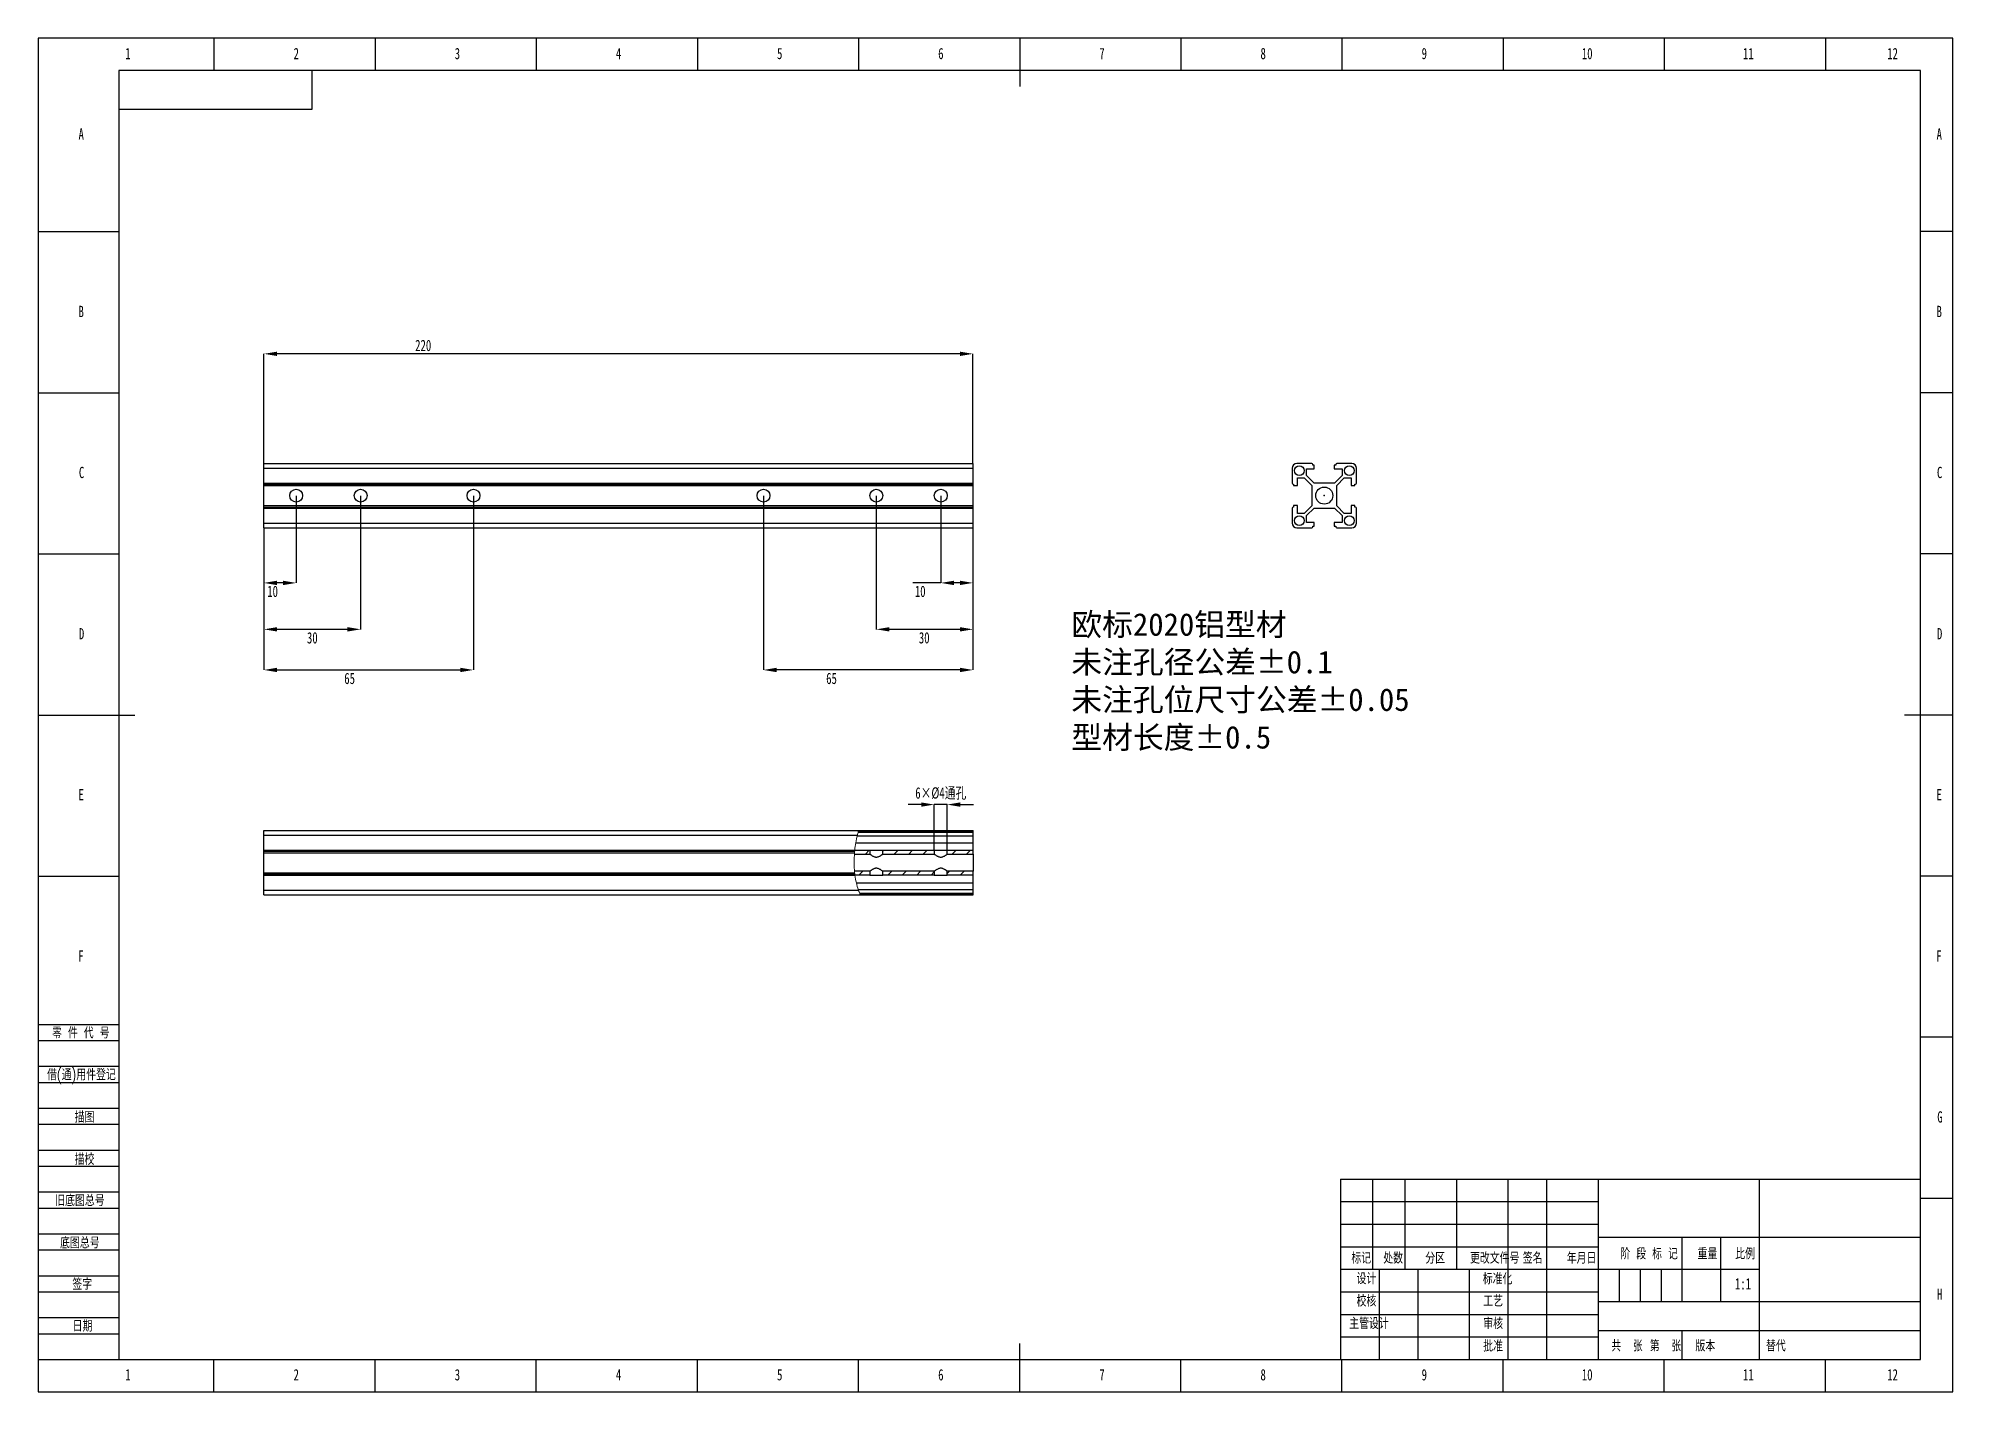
# Model space of a CAD drawing. Header units: millimetres. Extents: x 0 to 594, y 0 to 420.
import ezdxf

# ---------------------------------------------------------------- set-up
doc = ezdxf.new("R2010")
doc.units = ezdxf.units.MM
doc.header["$PDSIZE"] = -1
for name, color, linetype in [('10', 7, 'Continuous'), ('5', 7, 'Continuous'), ('SLD-0', 7, 'Continuous')]:
    doc.layers.add(name, color=color, linetype=linetype)
doc.layers.add('文字层', color=3, linetype='Continuous', lineweight=25)
doc.styles.add('SLDTEXTSTYLE0', font='TXT', dxfattribs={"width": 0.7, "bigfont": 'bigfont'})
doc.styles.add('SLDTEXTSTYLE1', font='TXT', dxfattribs={"width": 0.614286, "bigfont": 'bigfont'})
doc.styles.add('SLDTEXTSTYLE2', font='TXT', dxfattribs={"width": 0.6, "bigfont": 'bigfont'})
doc.styles.add('SLDTEXTSTYLE3', font='TXT', dxfattribs={"width": 0.7})
doc.dimstyles.new('SLDDIMSTYLE0', dxfattribs={"dimtxt": 3.5, "dimasz": 4.08, "dimexe": 0, "dimexo": 0.0625, "dimgap": 0.875, "dimtad": 2, "dimrnd": 1e-09, "dimzin": 12, "dimdsep": 46, "dimtxsty": 'SLDTEXTSTYLE3', "dimsah": 1, "dimcen": 0.09, "dimadec": 0, "dimazin": 3, "dimtfac": 1, "dimtofl": 0, "dimtmove": 0, "dimatfit": 3, "dimfxl": 1, "dimfrac": 2, "dimtolj": 1, "dimtzin": 12, "dimarcsym": 0})
doc.dimstyles.new('SLDDIMSTYLE1', dxfattribs={"dimtxt": 3.5, "dimasz": 4.08, "dimexe": 0, "dimexo": 0.0625, "dimgap": 0.875, "dimtad": 2, "dimrnd": 1e-09, "dimzin": 12, "dimdsep": 46, "dimtxsty": 'SLDTEXTSTYLE3', "dimsah": 1, "dimcen": 0.09, "dimadec": 0, "dimazin": 3, "dimtfac": 1, "dimtmove": 0, "dimatfit": 0, "dimfxl": 1, "dimfrac": 2, "dimtolj": 1, "dimtzin": 12, "dimarcsym": 0})

# ---------------------------------------------------------------- blocks, each defined once
blk = doc.blocks.new('_D')
at = {"layer": 'Defpoints', "color": 0, "transparency": 16777216}
for p in [(70.02, 322.08), (70.02, 288.08), (290.02, 288.08)]:
    blk.add_point(p, dxfattribs=at)
at = {"layer": '文字层', "color": 0, "lineweight": -2, "transparency": 16777216}
for p, q in [((70.02, 288.14), (70.02, 322.08)), ((285.94, 322.08), (74.1, 322.08)), ((290.02, 288.14), (290.02, 322.08))]:
    blk.add_line(p, q, dxfattribs=at)
at = {"layer": '文字层', "color": 0, "transparency": 16777216}
for points in [[(74.1, 322.76), (74.1, 321.4), (70.02, 322.08)], [(285.94, 322.76), (285.94, 321.4), (290.02, 322.08)]]:
    blk.add_solid(points, dxfattribs=at)
at = {"layer": '文字层', "color": 0, "transparency": 16777216, "insert": (119.43, 326.45), "char_height": 3.5, "attachment_point": 2, "style": 'SLDTEXTSTYLE3'}
blk.add_mtext('\\A1;220', dxfattribs=at)
blk = doc.blocks.new('_D_1')
at = {"layer": 'Defpoints', "color": 0, "transparency": 16777216}
for p in [(80.02, 278.08), (70.02, 268.08), (70.02, 250.99)]:
    blk.add_point(p, dxfattribs=at)
at = {"layer": '文字层', "color": 0, "lineweight": -2, "transparency": 16777216}
for p, q in [((80.02, 278.01), (80.02, 250.99)), ((70.02, 268.01), (70.02, 250.99)), ((75.94, 250.99), (74.1, 250.99))]:
    blk.add_line(p, q, dxfattribs=at)
at = {"layer": '文字层', "color": 0, "transparency": 16777216}
for points in [[(74.1, 251.67), (74.1, 250.31), (70.02, 250.99)], [(75.94, 251.67), (75.94, 250.31), (80.02, 250.99)]]:
    blk.add_solid(points, dxfattribs=at)
at = {"layer": '文字层', "color": 0, "transparency": 16777216, "insert": (72.7, 250.12), "char_height": 3.5, "attachment_point": 2, "style": 'SLDTEXTSTYLE3'}
blk.add_mtext('\\A1;10', dxfattribs=at)
blk = doc.blocks.new('_D_2')
at = {"layer": 'Defpoints', "color": 0, "transparency": 16777216}
for p in [(100.02, 278.08), (70.02, 268.08), (70.02, 236.58)]:
    blk.add_point(p, dxfattribs=at)
at = {"layer": '文字层', "color": 0, "lineweight": -2, "transparency": 16777216}
for p, q in [((100.02, 278.01), (100.02, 236.58)), ((70.02, 268.01), (70.02, 236.58)), ((95.94, 236.58), (74.1, 236.58))]:
    blk.add_line(p, q, dxfattribs=at)
at = {"layer": '文字层', "color": 0, "transparency": 16777216}
for points in [[(74.1, 237.26), (74.1, 235.9), (70.02, 236.58)], [(95.94, 237.26), (95.94, 235.9), (100.02, 236.58)]]:
    blk.add_solid(points, dxfattribs=at)
at = {"layer": '文字层', "color": 0, "transparency": 16777216, "insert": (85.02, 235.71), "char_height": 3.5, "attachment_point": 2, "style": 'SLDTEXTSTYLE3'}
blk.add_mtext('\\A1;30', dxfattribs=at)
blk = doc.blocks.new('_D_3')
at = {"layer": 'Defpoints', "color": 0, "transparency": 16777216}
for p in [(135.02, 278.08), (70.02, 268.08), (135.02, 223.98)]:
    blk.add_point(p, dxfattribs=at)
at = {"layer": '文字层', "color": 0, "lineweight": -2, "transparency": 16777216}
for p, q in [((135.02, 278.01), (135.02, 223.98)), ((70.02, 268.01), (70.02, 223.98)), ((74.1, 223.98), (130.94, 223.98))]:
    blk.add_line(p, q, dxfattribs=at)
at = {"layer": '文字层', "color": 0, "transparency": 16777216}
for points in [[(74.1, 224.66), (74.1, 223.3), (70.02, 223.98)], [(130.94, 224.66), (130.94, 223.3), (135.02, 223.98)]]:
    blk.add_solid(points, dxfattribs=at)
at = {"layer": '文字层', "color": 0, "transparency": 16777216, "insert": (96.6, 223.11), "char_height": 3.5, "attachment_point": 2, "style": 'SLDTEXTSTYLE3'}
blk.add_mtext('\\A1;65', dxfattribs=at)
blk = doc.blocks.new('_D_4')
at = {"layer": 'Defpoints', "color": 0, "transparency": 16777216}
for p in [(280.02, 278.08), (290.02, 268.08), (280.02, 250.99)]:
    blk.add_point(p, dxfattribs=at)
at = {"layer": '文字层', "color": 0, "lineweight": -2, "transparency": 16777216}
for p, q in [((280.02, 278.01), (280.02, 250.99)), ((290.02, 268.01), (290.02, 250.99)), ((280.02, 250.99), (271.33, 250.99)), ((285.94, 250.99), (284.1, 250.99))]:
    blk.add_line(p, q, dxfattribs=at)
at = {"layer": '文字层', "color": 0, "transparency": 16777216}
for points in [[(284.1, 251.67), (284.1, 250.31), (280.02, 250.99)], [(285.94, 251.67), (285.94, 250.31), (290.02, 250.99)]]:
    blk.add_solid(points, dxfattribs=at)
at = {"layer": '文字层', "color": 0, "transparency": 16777216, "insert": (273.64, 250.12), "char_height": 3.5, "attachment_point": 2, "style": 'SLDTEXTSTYLE3'}
blk.add_mtext('\\A1;10', dxfattribs=at)
blk = doc.blocks.new('_D_5')
at = {"layer": 'Defpoints', "color": 0, "transparency": 16777216}
for p in [(260.02, 278.08), (290.02, 268.08), (260.02, 236.58)]:
    blk.add_point(p, dxfattribs=at)
at = {"layer": '文字层', "color": 0, "lineweight": -2, "transparency": 16777216}
for p, q in [((260.02, 278.01), (260.02, 236.58)), ((290.02, 268.01), (290.02, 236.58)), ((285.94, 236.58), (264.1, 236.58))]:
    blk.add_line(p, q, dxfattribs=at)
at = {"layer": '文字层', "color": 0, "transparency": 16777216}
for points in [[(264.1, 237.26), (264.1, 235.9), (260.02, 236.58)], [(285.94, 237.26), (285.94, 235.9), (290.02, 236.58)]]:
    blk.add_solid(points, dxfattribs=at)
at = {"layer": '文字层', "color": 0, "transparency": 16777216, "insert": (274.88, 235.71), "char_height": 3.5, "attachment_point": 2, "style": 'SLDTEXTSTYLE3'}
blk.add_mtext('\\A1;30', dxfattribs=at)
blk = doc.blocks.new('_D_6')
at = {"layer": 'Defpoints', "color": 0, "transparency": 16777216}
for p in [(225.02, 278.08), (290.02, 268.08), (225.02, 223.98)]:
    blk.add_point(p, dxfattribs=at)
at = {"layer": '文字层', "color": 0, "lineweight": -2, "transparency": 16777216}
for p, q in [((225.02, 278.01), (225.02, 223.98)), ((290.02, 268.01), (290.02, 223.98)), ((285.94, 223.98), (229.1, 223.98))]:
    blk.add_line(p, q, dxfattribs=at)
at = {"layer": '文字层', "color": 0, "transparency": 16777216}
for points in [[(229.1, 224.66), (229.1, 223.3), (225.02, 223.98)], [(285.94, 224.66), (285.94, 223.3), (290.02, 223.98)]]:
    blk.add_solid(points, dxfattribs=at)
at = {"layer": '文字层', "color": 0, "transparency": 16777216, "insert": (246.13, 223.11), "char_height": 3.5, "attachment_point": 2, "style": 'SLDTEXTSTYLE3'}
blk.add_mtext('\\A1;65', dxfattribs=at)
blk = doc.blocks.new('_D_7')
at = {"layer": 'Defpoints', "color": 0, "transparency": 16777216}
for p in [(278.02, 182.2), (278.02, 168.02), (282.02, 168.02)]:
    blk.add_point(p, dxfattribs=at)
at = {"layer": '文字层', "color": 0, "lineweight": -2, "transparency": 16777216}
for p, q in [((273.94, 182.2), (269.86, 182.2)), ((278.02, 168.08), (278.02, 182.2)), ((282.02, 182.2), (278.02, 182.2)), ((282.02, 168.08), (282.02, 182.2)), ((286.1, 182.2), (290.18, 182.2))]:
    blk.add_line(p, q, dxfattribs=at)
at = {"layer": '文字层', "color": 0, "transparency": 16777216}
for points in [[(273.94, 182.88), (273.94, 181.52), (278.02, 182.2)], [(286.1, 182.88), (286.1, 181.52), (282.02, 182.2)]]:
    blk.add_solid(points, dxfattribs=at)
at = {"layer": '文字层', "color": 0, "transparency": 16777216, "insert": (280.02, 187.57), "char_height": 3.5, "attachment_point": 2, "style": 'SLDTEXTSTYLE3'}
blk.add_mtext('\\A1;6{\\fSimSun|b0|i0|c134|p2;×}%%C4{\\fSimSun|b0|i0|c134|p2;通孔}', dxfattribs=at)

msp = doc.modelspace()

# ---------------------------------------------------------------- hatches: boundary and pattern name
at = {"layer": '10', "linetype": 'Continuous', "lineweight": 18}
h = msp.add_hatch(dxfattribs=at)
h.set_pattern_fill('ANSI31', color=256, angle=3e-322, style=0)
edge = h.paths.add_edge_path(flags=0)
edge.add_spline(control_points=[(253.332, 168.018), (253.288, 167.618), (253.251, 167.218), (253.221, 166.818)], knot_values=[0.9236711, 0.9236711, 0.9236711, 0.9236711, 0.9300955, 0.9300955, 0.9300955, 0.9300955], weights=[1, 1, 1, 1], degree=3, periodic=0)
edge.add_line((253.221, 166.818), (258.023, 166.818))
edge.add_line((258.023, 166.818), (258.023, 168.018))
edge.add_line((258.023, 168.018), (253.332, 168.018))
h = msp.add_hatch(dxfattribs=at)
h.set_pattern_fill('ANSI31', color=256, angle=3e-322, style=0)
h.paths.add_polyline_path([(278.023, 168.018), (262.023, 168.018), (262.023, 166.818), (278.023, 166.818)], flags=0)
h = msp.add_hatch(dxfattribs=at)
h.set_pattern_fill('ANSI31', color=256, angle=3e-322, style=0)
h.paths.add_polyline_path([(290.023, 166.818), (290.023, 168.018), (282.023, 168.018), (282.023, 166.818)], flags=0)
h = msp.add_hatch(dxfattribs=at)
h.set_pattern_fill('ANSI31', color=256, angle=3e-322, style=0)
edge = h.paths.add_edge_path(flags=0)
edge.add_line((258.023, 160.318), (258.023, 161.518))
edge.add_line((258.023, 161.518), (253.259, 161.518))
edge.add_spline(control_points=[(253.259, 161.518), (253.297, 161.116), (253.343, 160.716), (253.397, 160.318)], knot_values=[0.9588768, 0.9588768, 0.9588768, 0.9588768, 0.9655655, 0.9655655, 0.9655655, 0.9655655], weights=[1, 1, 1, 1], degree=3, periodic=0)
edge.add_line((253.397, 160.318), (258.023, 160.318))
h = msp.add_hatch(dxfattribs=at)
h.set_pattern_fill('ANSI31', color=256, angle=3e-322, style=0)
h.paths.add_polyline_path([(278.023, 161.518), (262.023, 161.518), (262.023, 160.318), (278.023, 160.318)], flags=0)
h = msp.add_hatch(dxfattribs=at)
h.set_pattern_fill('ANSI31', color=256, angle=3e-322, style=0)
h.paths.add_polyline_path([(290.023, 160.318), (290.023, 161.518), (282.023, 161.518), (282.023, 160.318)], flags=0)

# ---------------------------------------------------------------- linework, layer by layer
at = {"color": 7, "linetype": 'Continuous', "lineweight": 25}
for p, q in [((70.023, 288.076), (290.023, 288.076)), ((70.023, 286.576), (70.023, 288.076)), ((70.023, 286.576), (290.023, 286.576)), ((70.023, 281.976), (70.023, 286.576)), ((290.023, 286.576), (290.023, 288.076)), ((290.023, 281.976), (290.023, 286.576)), ((389.017, 286.576), (389.017, 281.976)), ((395.117, 288.076), (390.517, 288.076)), ((393.517, 286.376), (395.917, 286.376)), ((393.517, 284.283), (393.517, 286.376)), ((395.417, 287.576), (395.417, 287.776)), ((395.917, 287.576), (395.417, 287.576)), ((395.917, 286.376), (395.917, 287.576)), ((402.117, 287.576), (402.117, 286.376)), ((402.617, 287.576), (402.117, 287.576)), ((402.117, 286.376), (404.517, 286.376)), ((402.617, 287.776), (402.617, 287.576)), ((407.517, 288.076), (402.917, 288.076)), ((404.517, 286.376), (404.517, 284.283)), ((409.017, 281.976), (409.017, 286.576)), ((70.023, 281.976), (290.023, 281.976)), ((70.023, 281.676), (70.023, 281.976)), ((70.023, 281.676), (290.023, 281.676)), ((70.023, 281.176), (70.023, 281.676)), ((70.023, 281.176), (290.023, 281.176)), ((70.023, 274.976), (70.023, 281.176)), ((290.023, 281.676), (290.023, 281.976)), ((290.023, 281.176), (290.023, 281.676)), ((290.023, 274.976), (290.023, 281.176)), ((389.317, 281.676), (389.517, 281.676)), ((389.517, 281.676), (389.517, 281.176)), ((389.517, 281.176), (390.717, 281.176)), ((390.717, 283.576), (392.81, 283.576)), ((390.717, 281.176), (390.717, 283.576)), ((392.81, 283.576), (395.167, 281.219)), ((395.874, 281.926), (393.517, 284.283)), ((395.167, 281.219), (395.167, 274.933)), ((402.16, 281.926), (395.874, 281.926)), ((404.517, 284.283), (402.16, 281.926)), ((402.867, 281.219), (405.224, 283.576)), ((402.867, 274.933), (402.867, 281.219)), ((405.224, 283.576), (407.317, 283.576)), ((407.317, 283.576), (407.317, 281.176)), ((407.317, 281.176), (408.517, 281.176)), ((408.517, 281.676), (408.717, 281.676)), ((408.517, 281.176), (408.517, 281.676)), ((70.023, 274.976), (290.023, 274.976)), ((70.023, 274.476), (70.023, 274.976)), ((70.023, 274.476), (290.023, 274.476)), ((70.023, 274.176), (70.023, 274.476)), ((70.023, 274.176), (290.023, 274.176)), ((70.023, 269.576), (70.023, 274.176)), ((290.023, 274.476), (290.023, 274.976)), ((290.023, 274.176), (290.023, 274.476)), ((290.023, 269.576), (290.023, 274.176)), ((389.017, 274.176), (389.017, 269.576)), ((389.517, 274.476), (389.317, 274.476)), ((389.517, 274.976), (389.517, 274.476)), ((390.717, 274.976), (389.517, 274.976)), ((390.717, 272.576), (390.717, 274.976)), ((395.167, 274.933), (392.81, 272.576)), ((393.517, 271.869), (395.874, 274.226)), ((395.874, 274.226), (402.16, 274.226)), ((402.16, 274.226), (404.517, 271.869)), ((405.224, 272.576), (402.867, 274.933)), ((408.517, 274.976), (407.317, 274.976)), ((407.317, 274.976), (407.317, 272.576)), ((408.517, 274.476), (408.517, 274.976)), ((408.717, 274.476), (408.517, 274.476)), ((409.017, 269.576), (409.017, 274.176)), ((70.023, 269.576), (290.023, 269.576)), ((70.023, 268.076), (70.023, 269.576)), ((70.023, 268.076), (290.023, 268.076)), ((290.023, 268.076), (290.023, 269.576)), ((390.517, 268.076), (395.117, 268.076)), ((392.81, 272.576), (390.717, 272.576)), ((393.517, 269.776), (393.517, 271.869)), ((395.917, 269.776), (393.517, 269.776)), ((395.417, 268.576), (395.917, 268.576)), ((395.417, 268.376), (395.417, 268.576)), ((395.917, 268.576), (395.917, 269.776)), ((402.117, 269.776), (402.117, 268.576)), ((404.517, 269.776), (402.117, 269.776)), ((402.117, 268.576), (402.617, 268.576)), ((402.617, 268.576), (402.617, 268.376)), ((402.917, 268.076), (407.517, 268.076)), ((404.517, 271.869), (404.517, 269.776)), ((407.317, 272.576), (405.224, 272.576)), ((70.023, 174.168), (254.545, 174.168)), ((70.023, 172.668), (70.023, 174.168)), ((70.023, 172.668), (254.149, 172.668)), ((70.023, 168.068), (70.023, 172.668)), ((254.114, 172.468), (290.023, 172.468)), ((254.406, 173.668), (290.023, 173.668)), ((254.461, 173.868), (290.023, 173.868)), ((254.545, 174.168), (290.023, 174.168)), ((290.023, 173.868), (290.023, 174.168)), ((290.023, 173.668), (290.023, 173.868)), ((290.023, 172.468), (290.023, 173.668)), ((290.023, 170.376), (290.023, 172.468)), ((70.023, 168.068), (253.337, 168.068)), ((70.023, 167.768), (70.023, 168.068)), ((70.023, 167.768), (253.305, 167.768)), ((70.023, 167.268), (70.023, 167.768)), ((70.023, 167.268), (253.258, 167.268)), ((70.023, 161.068), (70.023, 167.268)), ((253.221, 166.818), (258.023, 166.818)), ((253.332, 168.018), (258.023, 168.018)), ((253.745, 170.376), (290.023, 170.376)), ((258.023, 168.018), (258.023, 166.818)), ((258.023, 168.018), (262.023, 168.018)), ((262.023, 166.818), (262.023, 168.018)), ((262.023, 168.018), (278.023, 168.018)), ((262.023, 166.818), (278.023, 166.818)), ((278.023, 168.018), (278.023, 166.818)), ((278.023, 168.018), (282.023, 168.018)), ((282.023, 166.818), (282.023, 168.018)), ((282.023, 168.018), (290.023, 168.018)), ((282.023, 166.818), (290.023, 166.818)), ((290.023, 168.018), (290.023, 170.376)), ((290.023, 166.818), (290.023, 168.018)), ((290.023, 166.818), (290.023, 161.518)), ((70.023, 161.068), (253.305, 161.068)), ((70.023, 160.568), (70.023, 161.068)), ((70.023, 160.568), (253.364, 160.568)), ((70.023, 160.268), (70.023, 160.568)), ((258.023, 161.518), (253.259, 161.518)), ((258.023, 161.518), (258.023, 160.318)), ((278.023, 161.518), (262.023, 161.518)), ((262.023, 160.318), (262.023, 161.518)), ((278.023, 161.518), (278.023, 160.318)), ((290.023, 161.518), (282.023, 161.518)), ((282.023, 160.318), (282.023, 161.518)), ((290.023, 160.318), (290.023, 161.518)), ((70.023, 160.268), (253.404, 160.268)), ((70.023, 155.668), (70.023, 160.268)), ((70.023, 155.668), (254.479, 155.668)), ((70.023, 154.168), (70.023, 155.668)), ((258.023, 160.318), (253.397, 160.318)), ((253.83, 157.961), (290.023, 157.961)), ((254.422, 155.868), (290.023, 155.868)), ((254.846, 154.668), (290.023, 154.668)), ((254.925, 154.468), (290.023, 154.468)), ((258.023, 160.318), (262.023, 160.318)), ((278.023, 160.318), (262.023, 160.318)), ((278.023, 160.318), (282.023, 160.318)), ((290.023, 160.318), (282.023, 160.318)), ((290.023, 157.961), (290.023, 160.318)), ((290.023, 155.868), (290.023, 157.961)), ((290.023, 154.668), (290.023, 155.868)), ((290.023, 154.468), (290.023, 154.668)), ((290.023, 154.168), (290.023, 154.468)), ((70.023, 154.168), (255.05, 154.168)), ((255.05, 154.168), (290.023, 154.168))]:
    msp.add_line(p, q, dxfattribs=at)
at = {"color": 7, "linetype": 'Continuous'}
for q in [(399.017, 278.199), (399.078, 278.076)]:
    msp.add_line((399.017, 278.076), q, dxfattribs=at)
at = {"color": 7, "linetype": 'Continuous', "lineweight": 25}
for centre, radius in [((391.267, 285.826), 1.5), ((406.767, 285.826), 1.5), ((80.023, 278.076), 2), ((100.023, 278.076), 2), ((135.023, 278.076), 2), ((225.023, 278.076), 2), ((260.023, 278.076), 2), ((280.023, 278.076), 2), ((399.017, 278.076), 2.65), ((391.267, 270.326), 1.5), ((406.767, 270.326), 1.5)]:
    msp.add_circle(centre, radius, dxfattribs=at)
for centre, radius, start, end in [((390.517, 286.576), 1.5, 90, 180), ((395.117, 287.776), 0.3, 0, 90), ((402.917, 287.776), 0.3, 90, 180), ((407.517, 286.576), 1.5, 0, 90), ((389.317, 281.976), 0.3, 180, 270), ((408.717, 281.976), 0.3, 270, 0), ((389.317, 274.176), 0.3, 90, 180), ((408.717, 274.176), 0.3, 0, 90), ((390.517, 269.576), 1.5, 180, 270), ((395.117, 268.376), 0.3, 270, 0), ((402.917, 268.376), 0.3, 180, 270), ((407.517, 269.576), 1.5, 270, 0)]:
    msp.add_arc(centre, radius, start, end, dxfattribs=at)
at = {"color": 7, "linetype": 'Continuous', "lineweight": 18}
for points in [[(254.149, 172.668), (253.781, 171.146), (253.508, 169.606), (253.337, 168.068)], [(253.305, 167.768), (253.288, 167.602), (253.273, 167.435), (253.258, 167.268)], [(253.305, 161.068), (253.323, 160.901), (253.343, 160.735), (253.364, 160.568)], [(253.404, 160.268), (253.624, 158.68), (253.979, 157.138), (254.479, 155.668)]]:
    msp.add_open_spline(points, degree=3, dxfattribs=at)
for points, knots in [([(254.149, 172.668), (254.197, 172.864), (254.245, 173.056), (254.314, 173.326), (254.337, 173.412), (254.38, 173.574), (254.401, 173.651), (254.439, 173.79), (254.456, 173.853), (254.487, 173.964), (254.5, 174.012), (254.533, 174.127), (254.545, 174.168), (254.545, 174.168)], [0, 0, 0, 0, 0.25, 0.25, 0.375, 0.375, 0.5, 0.5, 0.625, 0.625, 0.75, 0.75, 1, 1, 1, 1]), ([(253.304, 161.112), (253.222, 162.121), (253.052, 164.186), (253.191, 166.253), (253.262, 167.311)], [0, 0, 0, 0, 0.4882889, 1, 1, 1, 1]), ([(253.305, 167.768), (253.305, 167.768), (253.309, 167.801), (253.32, 167.912), (253.329, 167.99), (253.337, 168.068)], [0, 0, 0, 0, 0.5, 0.5, 1, 1, 1, 1]), ([(253.404, 160.268), (253.393, 160.347), (253.383, 160.425), (253.368, 160.536), (253.364, 160.568), (253.364, 160.568)], [0, 0, 0, 0, 0.5, 0.5, 1, 1, 1, 1]), ([(255.05, 154.168), (255.05, 154.168), (255.045, 154.179), (255.028, 154.219), (255.015, 154.25), (254.966, 154.368), (254.918, 154.484), (254.808, 154.763), (254.744, 154.928), (254.645, 155.195), (254.611, 155.288), (254.545, 155.476), (254.511, 155.572), (254.479, 155.668)], [0, 0, 0, 0, 0.125, 0.125, 0.25, 0.25, 0.5, 0.5, 0.75, 0.75, 0.875, 0.875, 1, 1, 1, 1])]:
    msp.add_open_spline(points, degree=3, knots=knots, dxfattribs=at)
at = {"color": 7, "linetype": 'Continuous', "lineweight": 25}
for points in [[(258.023, 166.818), (258.023, 166.818), (258.037, 166.808), (258.092, 166.766), (258.134, 166.736), (258.29, 166.622), (258.439, 166.516), (258.707, 166.348), (258.804, 166.29), (259.012, 166.178), (259.122, 166.124), (259.359, 166.027), (259.485, 165.984), (259.747, 165.924), (259.886, 165.907), (260.16, 165.907), (260.298, 165.924), (260.561, 165.984), (260.688, 166.027), (260.925, 166.124), (261.035, 166.178), (261.243, 166.29), (261.341, 166.349), (261.519, 166.461), (261.6, 166.515), (261.744, 166.614), (261.808, 166.66), (261.912, 166.736), (261.954, 166.766), (262.009, 166.808), (262.023, 166.818), (262.023, 166.818)], [(278.023, 166.818), (278.023, 166.818), (278.037, 166.808), (278.092, 166.766), (278.134, 166.736), (278.29, 166.622), (278.439, 166.516), (278.707, 166.348), (278.804, 166.29), (279.012, 166.178), (279.122, 166.124), (279.359, 166.027), (279.485, 165.984), (279.747, 165.924), (279.886, 165.907), (280.16, 165.907), (280.298, 165.924), (280.561, 165.984), (280.688, 166.027), (280.925, 166.124), (281.035, 166.178), (281.243, 166.29), (281.341, 166.349), (281.519, 166.461), (281.6, 166.515), (281.744, 166.614), (281.808, 166.66), (281.912, 166.736), (281.954, 166.766), (282.009, 166.808), (282.023, 166.818), (282.023, 166.818)], [(262.023, 161.518), (262.023, 161.518), (262.009, 161.529), (261.954, 161.571), (261.912, 161.601), (261.756, 161.715), (261.607, 161.82), (261.34, 161.989), (261.242, 162.047), (261.035, 162.159), (260.925, 162.213), (260.688, 162.31), (260.561, 162.353), (260.299, 162.413), (260.16, 162.43), (259.886, 162.43), (259.748, 162.413), (259.485, 162.353), (259.358, 162.31), (259.121, 162.213), (259.011, 162.159), (258.803, 162.047), (258.705, 161.988), (258.527, 161.876), (258.447, 161.822), (258.302, 161.723), (258.238, 161.677), (258.134, 161.601), (258.093, 161.571), (258.037, 161.529), (258.023, 161.518), (258.023, 161.518)], [(282.023, 161.518), (282.023, 161.518), (282.009, 161.529), (281.954, 161.571), (281.912, 161.601), (281.756, 161.715), (281.607, 161.82), (281.34, 161.989), (281.242, 162.047), (281.035, 162.159), (280.925, 162.213), (280.688, 162.31), (280.561, 162.353), (280.299, 162.413), (280.16, 162.43), (279.886, 162.43), (279.748, 162.413), (279.485, 162.353), (279.358, 162.31), (279.121, 162.213), (279.011, 162.159), (278.803, 162.047), (278.705, 161.988), (278.527, 161.876), (278.447, 161.822), (278.302, 161.723), (278.238, 161.677), (278.134, 161.601), (278.093, 161.571), (278.037, 161.529), (278.023, 161.518), (278.023, 161.518)]]:
    msp.add_open_spline(points, degree=3, knots=[0, 0, 0, 0, 0.0625, 0.0625, 0.125, 0.125, 0.25, 0.25, 0.3125, 0.3125, 0.375, 0.375, 0.4375, 0.4375, 0.5, 0.5, 0.5625, 0.5625, 0.625, 0.625, 0.6875, 0.6875, 0.75, 0.75, 0.8125, 0.8125, 0.875, 0.875, 0.9375, 0.9375, 1, 1, 1, 1], dxfattribs=at)
at = {"color": 7, "linetype": 'Continuous'}
msp.add_point((399.017, 278.076), dxfattribs=at)
at = {"layer": '5', "color": 7}
for p, q in [((594.005, 420), (0, 420)), ((0, 420), (0, 0)), ((594.005, 0), (594.005, 420)), ((0, 114), (25, 114)), ((0, 109), (25, 109)), ((0, 101), (25, 101)), ((0, 96), (25, 96)), ((0, 88), (25, 88)), ((0, 83), (25, 83)), ((0, 75), (25, 75)), ((0, 70), (25, 70)), ((0, 62), (25, 62)), ((0, 57), (25, 57)), ((404, 59), (484, 59)), ((0, 49), (25, 49)), ((404, 52), (484, 52)), ((0, 44), (25, 44)), ((0, 36), (25, 36)), ((490.5, 38), (490.5, 28)), ((497, 38), (497, 28)), ((503.5, 38), (503.5, 28)), ((0, 31), (25, 31)), ((0, 23), (25, 23)), ((0, 18), (25, 18)), ((0, 0), (594.005, 0))]:
    msp.add_line(p, q, dxfattribs=at)
at = {"layer": '5'}
for p, q in [((54.5, 420), (54.5, 410)), ((104.5, 420), (104.5, 410)), ((154.5, 420), (154.5, 410)), ((204.5, 420), (204.5, 410)), ((254.5, 420), (254.5, 410)), ((354.5, 420), (354.5, 410)), ((404.5, 420), (404.5, 410)), ((454.5, 420), (454.5, 410)), ((504.5, 420), (504.5, 410)), ((554.5, 420), (554.5, 410)), ((0, 360), (25, 360)), ((594.005, 360), (584.005, 360)), ((0, 310), (25, 310)), ((594.005, 310), (584.005, 310)), ((0, 260), (25, 260)), ((594.005, 260), (584.005, 260)), ((0, 160), (25, 160)), ((594.005, 160), (584.005, 160)), ((594.005, 110), (584.005, 110)), ((594.005, 60), (584.005, 60)), ((54.5, 0), (54.5, 10)), ((104.5, 0), (104.5, 10)), ((154.5, 0), (154.5, 10)), ((204.5, 0), (204.5, 10)), ((254.5, 0), (254.5, 10)), ((354.5, 0), (354.5, 10)), ((404.5, 0), (404.5, 10)), ((454.5, 0), (454.5, 10)), ((504.5, 0), (504.5, 10)), ((554.5, 0), (554.5, 10))]:
    msp.add_line(p, q, dxfattribs=at)
at = {"layer": '5', "lineweight": 25}
for p, q in [((304.503, 420), (304.503, 405)), ((0, 210), (30, 210)), ((594.005, 210), (579.005, 210)), ((304.503, 0), (304.503, 15))]:
    msp.add_line(p, q, dxfattribs=at)
at = {"layer": '5', "color": 7, "lineweight": 25}
for p, q in [((584.005, 410), (25, 410)), ((25, 410), (25, 10)), ((85, 398), (85, 410)), ((584.005, 10), (584.005, 410)), ((25, 398), (85, 398)), ((404, 66), (584, 66)), ((404, 66), (404, 10)), ((414, 66), (414, 38)), ((424, 66), (424, 38)), ((440, 66), (440, 38)), ((456, 66), (456, 10)), ((468, 66), (468, 38)), ((484, 66), (484, 10)), ((534, 66), (534, 38)), ((484, 48), (584, 48)), ((510, 48), (510, 28)), ((522, 48), (522, 28)), ((404, 45), (484, 45)), ((404, 38), (534, 38)), ((416, 38), (416, 10)), ((428, 38), (428, 10)), ((444, 38), (444, 10)), ((468, 38), (468, 10)), ((534, 38), (534, 10)), ((404, 31), (484, 31)), ((404, 24), (484, 24)), ((484, 28), (584, 28)), ((484.005, 18.985), (584.005, 18.985)), ((510, 18.985), (510, 10)), ((404, 17), (484, 17)), ((0, 10), (584.005, 10))]:
    msp.add_line(p, q, dxfattribs=at)

# ---------------------------------------------------------------- texts
at = {"insert": (320.535, 241.601), "char_height": 7, "attachment_point": 1}
msp.add_mtext_dynamic_manual_height_columns('{\\fSimSun|b0|i0|c134|p2;欧标}2020{\\fSimSun|b0|i0|c134|p2;铝型材\\P未注孔径公差%%P0.1\\P未注孔位尺寸公差%%P0.05\\P型材长度%%P0.5}', width=156.96189, gutter_width=17.5, heights=[63.523], dxfattribs=at)
at = {"layer": '10', "char_height": 3.5, "attachment_point": 2}
for s, insert, style in [('1', (27.794, 417.018), 'SLDTEXTSTYLE3'), ('2', (80.044, 417.018), 'SLDTEXTSTYLE3'), ('3', (130.044, 417.018), 'SLDTEXTSTYLE3'), ('4', (180.044, 417.018), 'SLDTEXTSTYLE3'), ('5', (230.044, 417.018), 'SLDTEXTSTYLE3'), ('6', (280.047, 417.018), 'SLDTEXTSTYLE3'), ('7', (330.047, 417.018), 'SLDTEXTSTYLE3'), ('8', (380.047, 417.018), 'SLDTEXTSTYLE3'), ('9', (430.047, 417.018), 'SLDTEXTSTYLE3'), ('10', (480.589, 417.018), 'SLDTEXTSTYLE3'), ('11', (530.589, 417.018), 'SLDTEXTSTYLE3'), ('12', (575.344, 417.018), 'SLDTEXTSTYLE3'), ('A', (13.32, 392.018), 'SLDTEXTSTYLE3'), ('A', (589.83, 392.018), 'SLDTEXTSTYLE3'), ('B', (13.32, 336.974), 'SLDTEXTSTYLE3'), ('B', (589.83, 336.974), 'SLDTEXTSTYLE3'), ('C', (13.427, 287.018), 'SLDTEXTSTYLE3'), ('C', (589.937, 287.018), 'SLDTEXTSTYLE3'), ('D', (13.43, 236.974), 'SLDTEXTSTYLE3'), ('D', (589.94, 236.974), 'SLDTEXTSTYLE3'), ('E', (13.318, 187.018), 'SLDTEXTSTYLE3'), ('E', (589.828, 187.018), 'SLDTEXTSTYLE3'), ('F', (13.224, 136.974), 'SLDTEXTSTYLE3'), ('F', (589.734, 136.974), 'SLDTEXTSTYLE3'), ('G', (590.049, 87.018), 'SLDTEXTSTYLE3'), ('H', (589.94, 32.018), 'SLDTEXTSTYLE3'), ('主管设计', (412.882, 22.944), 'SLDTEXTSTYLE0'), ('1', (27.794, 7.018), 'SLDTEXTSTYLE3'), ('2', (80.044, 7.018), 'SLDTEXTSTYLE3'), ('3', (130.044, 7.018), 'SLDTEXTSTYLE3'), ('4', (180.044, 7.018), 'SLDTEXTSTYLE3'), ('5', (230.044, 7.018), 'SLDTEXTSTYLE3'), ('6', (280.047, 7.018), 'SLDTEXTSTYLE3'), ('7', (330.047, 7.018), 'SLDTEXTSTYLE3'), ('8', (380.047, 7.018), 'SLDTEXTSTYLE3'), ('9', (430.047, 7.018), 'SLDTEXTSTYLE3'), ('10', (480.589, 7.018), 'SLDTEXTSTYLE3'), ('11', (530.589, 7.018), 'SLDTEXTSTYLE3'), ('12', (575.344, 7.018), 'SLDTEXTSTYLE3')]:
    msp.add_mtext(s, dxfattribs=dict(at, insert=insert, style=style))
at = {"layer": '10', "color": 7, "char_height": 3.5}
for s, insert, attachment_point, style in [('零 件 代 号', (4.285, 113.124), 1, 'SLDTEXTSTYLE1'), ('借(通)用件登记', (2.735, 100.137), 1, 'SLDTEXTSTYLE0'), ('描图', (14.373, 86.983), 2, 'SLDTEXTSTYLE0'), ('描校', (14.341, 73.881), 2, 'SLDTEXTSTYLE0'), ('旧底图总号', (5.262, 61.089), 1, 'SLDTEXTSTYLE0'), ('底图总号', (6.762, 47.975), 1, 'SLDTEXTSTYLE0'), ('标记', (410.488, 43.232), 2, 'SLDTEXTSTYLE0'), ('处数', (420.388, 43.232), 2, 'SLDTEXTSTYLE0'), ('分区', (433.438, 43.232), 2, 'SLDTEXTSTYLE0'), ('更改文件号', (451.892, 43.232), 2, 'SLDTEXTSTYLE0'), ('签名', (463.685, 43.232), 2, 'SLDTEXTSTYLE0'), ('年月日', (478.85, 43.232), 2, 'SLDTEXTSTYLE0'), ('阶 段 标 记', (499.812, 44.569), 2, 'SLDTEXTSTYLE1'), ('重量', (517.897, 44.569), 2, 'SLDTEXTSTYLE0'), ('比例', (529.598, 44.569), 2, 'SLDTEXTSTYLE0'), ('设计', (412.083, 36.867), 2, 'SLDTEXTSTYLE0'), ('标准化', (452.799, 36.802), 2, 'SLDTEXTSTYLE0'), ('签字', (13.648, 35.109), 2, 'SLDTEXTSTYLE0'), ('校核', (412.082, 29.921), 2, 'SLDTEXTSTYLE0'), ('工艺', (451.407, 29.921), 2, 'SLDTEXTSTYLE0'), ('日期', (13.725, 22.148), 2, 'SLDTEXTSTYLE0'), ('审核', (451.407, 22.944), 2, 'SLDTEXTSTYLE0'), ('批准', (451.389, 15.957), 2, 'SLDTEXTSTYLE0'), ('共  张', (492.948, 15.997), 2, 'SLDTEXTSTYLE2'), ('第  张', (504.897, 15.997), 2, 'SLDTEXTSTYLE2'), ('版本', (517.234, 15.997), 2, 'SLDTEXTSTYLE0')]:
    msp.add_mtext(s, dxfattribs=dict(at, insert=insert, attachment_point=attachment_point, style=style))
at = {"layer": 'SLD-0', "char_height": 3.5}
for s, insert, attachment_point, style in [('1:1', (528.924, 35.237), 2, 'SLDTEXTSTYLE3'), ('替代', (536.078, 15.997), 1, 'SLDTEXTSTYLE0')]:
    msp.add_mtext(s, dxfattribs=dict(at, insert=insert, attachment_point=attachment_point, style=style))

# ---------------------------------------------------------------- dimensions: what is measured, and where the dimension line sits
at = {"layer": '文字层'}
for base, p1, p2, dimstyle, picture, middle in [((70.023, 322.076), (290.023, 288.076), (70.023, 288.076), 'SLDDIMSTYLE0', '_D', (119.426, 322.076)), ((70.023, 250.994), (80.023, 278.076), (70.023, 268.076), 'SLDDIMSTYLE1', '_D_1', (72.7, 250.994)), ((70.023, 236.583), (100.023, 278.076), (70.023, 268.076), 'SLDDIMSTYLE0', '_D_2', (85.023, 236.583)), ((135.023, 223.982), (70.023, 268.076), (135.023, 278.076), 'SLDDIMSTYLE0', '_D_3', (96.6, 223.982)), ((225.023, 223.982), (290.023, 268.076), (225.023, 278.076), 'SLDDIMSTYLE0', '_D_6', (246.133, 223.982)), ((260.023, 236.583), (290.023, 268.076), (260.023, 278.076), 'SLDDIMSTYLE0', '_D_5', (274.879, 236.583)), ((280.023, 250.994), (290.023, 268.076), (280.023, 278.076), 'SLDDIMSTYLE0', '_D_4', (273.639, 250.994))]:
    dim = msp.add_linear_dim(base=base, p1=p1, p2=p2, dimstyle=dimstyle, dxfattribs=at)
    dim.commit()
    dim.dimension.update_dxf_attribs({"geometry": picture, "text_midpoint": middle, "dimtype": 160})
dim = msp.add_linear_dim(base=(278.023, 182.202), p1=(282.023, 168.018), p2=(278.023, 168.018), angle=0, text='6{\\fSimSun|b0|i0|c134|p2;×}%%C<>{\\fSimSun|b0|i0|c134|p2;通孔}', dimstyle='SLDDIMSTYLE1', dxfattribs=at)
dim.commit()
dim.dimension.update_dxf_attribs({"geometry": '_D_7', "text_midpoint": (280.023, 182.202), "dimtype": 160})

doc.saveas('drawing.dxf')
